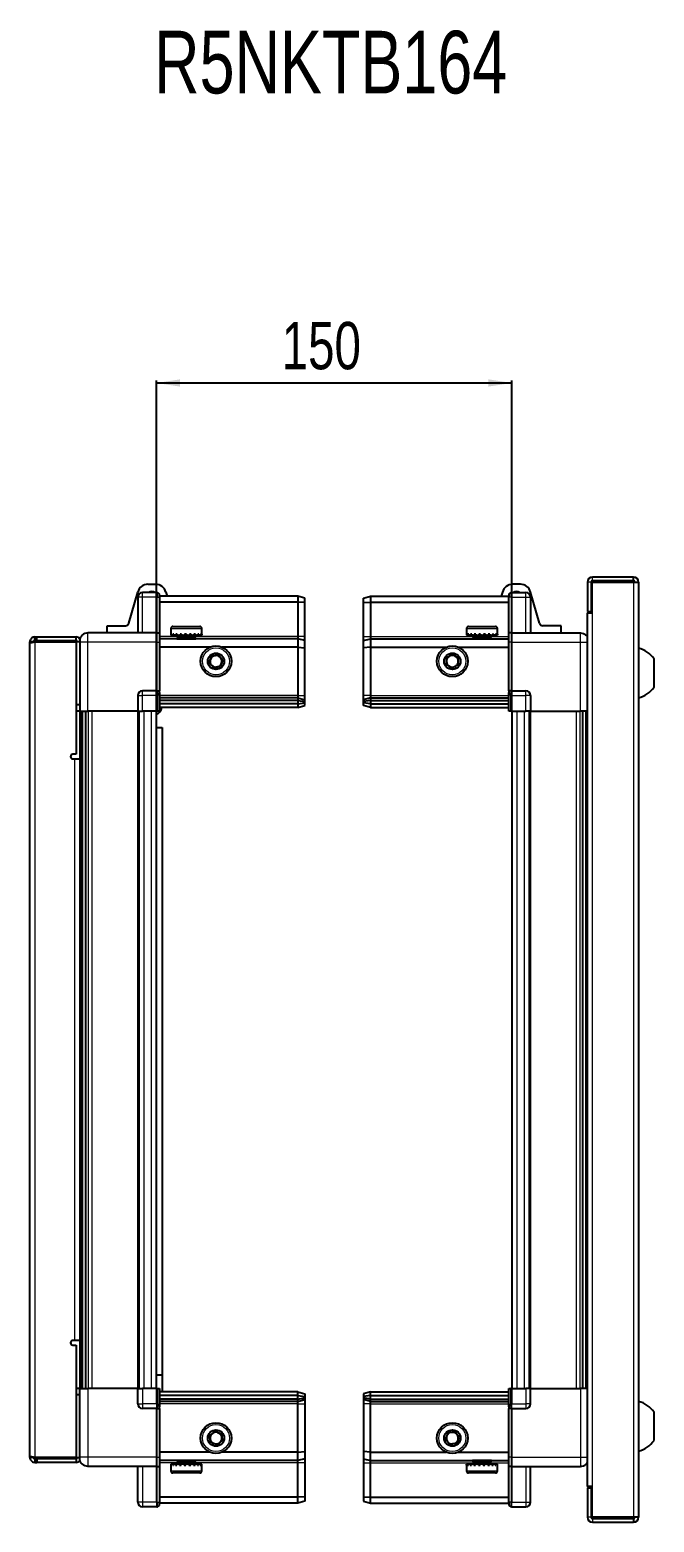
# Model space of a CAD drawing. Header units: millimetres. Extents: x 1132 to 5278, y 708 to 1878.
# Drawn here: x 3139 to 3402, y 1248 to 1878 of the extents above; entities that cross this region are included whole.
import ezdxf

# ---------------------------------------------------------------- set-up
doc = ezdxf.new("R2010")
doc.units = ezdxf.units.MM
doc.layers.add('FORMAT', color=7, linetype='Continuous')
doc.styles.add('SLDTEXTSTYLE0', font='TXT', dxfattribs={"width": 0.75})
doc.dimstyles.new('SLDDIMSTYLE0', dxfattribs={"dimtxt": 20, "dimasz": 10, "dimexe": 0, "dimexo": 0.0625, "dimgap": 5, "dimtad": 2, "dimdec": 1, "dimrnd": 1e-09, "dimzin": 12, "dimdsep": 46, "dimtxsty": 'SLDTEXTSTYLE0', "dimsah": 1, "dimcen": 0.09, "dimadec": 0, "dimazin": 3, "dimtfac": 1, "dimtofl": 0, "dimtmove": 0, "dimatfit": 3, "dimfxl": 0, "dimfrac": 2, "dimtolj": 1, "dimtzin": 12, "dimarcsym": 0})

# ---------------------------------------------------------------- blocks, each defined once
blk = doc.blocks.new('_D_5')
at = {"layer": 'FORMAT'}
for p, q in [((3192.11, 1590.11), (3192.11, 1729.6)), ((3192.11, 1728.6), (3342.11, 1728.6)), ((3342.11, 1590.11), (3342.11, 1729.6))]:
    blk.add_line(p, q, dxfattribs=at)
for points in [[(3192.11, 1728.6), (3202.11, 1727.07), (3202.11, 1730.14)], [(3342.11, 1728.6), (3332.11, 1730.14), (3332.11, 1727.07)]]:
    blk.add_solid(points, dxfattribs=at)
at = {"layer": 'FORMAT', "insert": (3244.94, 1754.39), "char_height": 20, "attachment_point": 1, "style": 'SLDTEXTSTYLE0'}
blk.add_mtext('150', dxfattribs=at)

msp = doc.modelspace()

# ---------------------------------------------------------------- linework, layer by layer
at = {"color": 7, "linetype": 'Continuous', "lineweight": 25}
for p, q in [((3393.36, 1646.6), (3376.06, 1646.6)), ((3393.36, 1645.1), (3376.06, 1645.1)), ((3393.36, 1645.1), (3393.36, 1646.6)), ((3180.48, 1627.19), (3184.25, 1640.34)), ((3192.26, 1640.1), (3186.26, 1640.1)), ((3188.57, 1643.6), (3191.8, 1643.6)), ((3192.26, 1640.1), (3192.59, 1640.1)), ((3192.26, 1640.1), (3192.26, 1638.1)), ((3193.46, 1639.6), (3192.59, 1640.1)), ((3193.46, 1638.1), (3193.46, 1639.6)), ((3251.76, 1638.6), (3193.46, 1638.6)), ((3196.12, 1640.34), (3196.62, 1638.6)), ((3251.76, 1638.6), (3251.76, 1636.1)), ((3254.76, 1637.8), (3251.76, 1638.6)), ((3279.46, 1637.8), (3282.46, 1638.6)), ((3282.46, 1638.6), (3282.46, 1636.1)), ((3282.46, 1638.6), (3340.76, 1638.6)), ((3338.09, 1640.34), (3337.59, 1638.6)), ((3341.62, 1640.1), (3340.76, 1639.6)), ((3340.76, 1639.6), (3340.76, 1638.1)), ((3341.96, 1640.1), (3341.62, 1640.1)), ((3341.96, 1638.1), (3341.96, 1640.1)), ((3341.96, 1640.1), (3347.96, 1640.1)), ((3345.64, 1643.6), (3342.42, 1643.6)), ((3353.74, 1627.19), (3349.97, 1640.34)), ((3373.96, 1644.5), (3373.96, 1632.1)), ((3375.46, 1644.5), (3375.46, 1632.1)), ((3375.96, 1631.6), (3375.96, 1644.5)), ((3375.96, 1644.5), (3393.36, 1644.5)), ((3393.36, 1644.5), (3395.46, 1644.5)), ((3395.46, 1644.5), (3395.46, 1249.7)), ((3184.26, 1638.1), (3184.26, 1623.1)), ((3192.26, 1623.3), (3192.26, 1638.1)), ((3192.26, 1623.3), (3192.26, 1638.1)), ((3193.46, 1638.1), (3193.46, 1623.3)), ((3251.76, 1636.1), (3193.46, 1636.1)), ((3251.76, 1636.1), (3251.76, 1621.6)), ((3254.76, 1635.95), (3251.76, 1636.1)), ((3254.76, 1635.95), (3254.76, 1637.8)), ((3254.76, 1621.6), (3254.76, 1635.95)), ((3279.46, 1635.95), (3279.46, 1637.8)), ((3279.46, 1635.95), (3282.46, 1636.1)), ((3279.46, 1621.6), (3279.46, 1635.95)), ((3282.46, 1636.1), (3282.46, 1621.6)), ((3282.46, 1636.1), (3340.76, 1636.1)), ((3340.76, 1623.3), (3340.76, 1638.1)), ((3341.96, 1638.1), (3341.96, 1623.3)), ((3349.96, 1638.1), (3349.96, 1623.1)), ((3373.96, 1632.1), (3375.46, 1632.1)), ((3171.31, 1623.1), (3171.31, 1626.1)), ((3171.31, 1626.1), (3179.03, 1626.1)), ((3199.06, 1625.8), (3206.23, 1625.8)), ((3206.23, 1625.8), (3210.46, 1625.8)), ((3323.76, 1625.8), (3335.16, 1625.8)), ((3362.91, 1626.1), (3355.18, 1626.1)), ((3362.91, 1623.1), (3362.91, 1626.1)), ((3373.86, 1631.6), (3373.86, 1262.6)), ((3373.86, 1631.6), (3375.96, 1631.6)), ((3140.86, 1619.85), (3140.86, 1621.35)), ((3140.86, 1621.35), (3141.76, 1621.35)), ((3140.86, 1619.85), (3141.76, 1619.85)), ((3141.76, 1619.85), (3141.76, 1621.35)), ((3141.76, 1621.35), (3158.26, 1621.35)), ((3141.76, 1619.85), (3158.26, 1619.85)), ((3158.26, 1619.85), (3158.26, 1621.35)), ((3192.26, 1623.1), (3163.26, 1623.1)), ((3192.26, 1623.1), (3192.26, 1623.3)), ((3192.26, 1623.1), (3193.46, 1623.1)), ((3192.26, 1619.1), (3192.26, 1623.1)), ((3193.46, 1623.3), (3193.46, 1623.1)), ((3193.46, 1623.1), (3193.46, 1619.1)), ((3251.76, 1620.6), (3193.46, 1620.6)), ((3198.26, 1625), (3198.26, 1622.6)), ((3198.26, 1622.6), (3198.26, 1622.1)), ((3198.26, 1622.1), (3198.39, 1622.1)), ((3198.58, 1622.6), (3198.39, 1622.6)), ((3198.39, 1622.6), (3198.39, 1622.1)), ((3198.39, 1622.1), (3198.58, 1622.1)), ((3198.58, 1622.6), (3198.58, 1622.1)), ((3198.58, 1622.1), (3199.11, 1622.1)), ((3199.51, 1622.6), (3199.11, 1622.6)), ((3199.11, 1622.6), (3199.11, 1622.1)), ((3199.11, 1622.1), (3199.51, 1622.1)), ((3199.51, 1622.6), (3199.51, 1622.1)), ((3199.51, 1622.1), (3200.38, 1622.1)), ((3200.36, 1622.1), (3200.36, 1622)), ((3200.36, 1622), (3209.16, 1622)), ((3200.95, 1622.6), (3200.38, 1622.6)), ((3200.38, 1622.6), (3200.38, 1622.1)), ((3200.38, 1622.1), (3200.95, 1622.1)), ((3200.76, 1621.6), (3201.45, 1621.12)), ((3200.76, 1621.6), (3205.79, 1621.6)), ((3201.45, 1621.12), (3200.76, 1620.64)), ((3200.76, 1620.64), (3200.76, 1620.6)), ((3200.76, 1620.64), (3205.79, 1620.64)), ((3200.95, 1622.6), (3200.95, 1622.1)), ((3200.95, 1622.1), (3202.08, 1622.1)), ((3201.45, 1621.12), (3205.61, 1621.12)), ((3202.77, 1622.6), (3202.08, 1622.6)), ((3202.08, 1622.6), (3202.08, 1622.1)), ((3202.08, 1622.1), (3202.77, 1622.1)), ((3202.77, 1622.6), (3202.77, 1622.1)), ((3202.77, 1622.1), (3204.04, 1622.1)), ((3204.78, 1622.6), (3204.04, 1622.6)), ((3204.04, 1622.6), (3204.04, 1622.1)), ((3204.04, 1622.1), (3204.27, 1622.1)), ((3204.27, 1622.6), (3204.27, 1622.1)), ((3204.77, 1622.6), (3204.77, 1622.1)), ((3204.77, 1622.1), (3204.78, 1622.1)), ((3204.78, 1622.6), (3204.78, 1622.1)), ((3204.78, 1622.1), (3206.07, 1622.1)), ((3205.61, 1621.12), (3208.07, 1621.12)), ((3205.79, 1621.6), (3208.76, 1621.6)), ((3205.79, 1620.64), (3208.76, 1620.64)), ((3206.79, 1622.6), (3206.07, 1622.6)), ((3206.07, 1622.6), (3206.07, 1622.1)), ((3206.13, 1622.6), (3206.13, 1622.1)), ((3206.13, 1622.1), (3206.79, 1622.1)), ((3206.79, 1622.6), (3206.79, 1622.1)), ((3206.79, 1622.1), (3207.97, 1622.1)), ((3208.59, 1622.6), (3207.97, 1622.6)), ((3207.97, 1622.6), (3207.97, 1622.1)), ((3207.97, 1622.1), (3208.59, 1622.1)), ((3208.07, 1621.12), (3208.76, 1621.6)), ((3208.76, 1620.64), (3208.07, 1621.12)), ((3208.59, 1622.6), (3208.59, 1622.1)), ((3208.59, 1622.1), (3209.56, 1622.1)), ((3208.76, 1620.6), (3208.76, 1620.64)), ((3209.16, 1622), (3209.16, 1622.1)), ((3210.03, 1622.6), (3209.56, 1622.6)), ((3209.56, 1622.6), (3209.56, 1622.1)), ((3209.56, 1622.1), (3210.03, 1622.1)), ((3210.03, 1622.6), (3210.03, 1622.1)), ((3210.03, 1622.1), (3210.68, 1622.1)), ((3210.95, 1622.6), (3210.68, 1622.6)), ((3210.68, 1622.6), (3210.68, 1622.1)), ((3210.68, 1622.1), (3210.95, 1622.1)), ((3210.95, 1622.6), (3210.95, 1622.1)), ((3210.95, 1622.1), (3211.22, 1622.1)), ((3211.26, 1622.6), (3211.22, 1622.6)), ((3211.22, 1622.6), (3211.22, 1622.1)), ((3211.22, 1622.1), (3211.26, 1622.1)), ((3211.26, 1622.6), (3211.26, 1625)), ((3211.26, 1622.6), (3211.26, 1622.1)), ((3251.76, 1621.6), (3251.76, 1620.6)), ((3251.76, 1620.6), (3251.76, 1617.1)), ((3254.76, 1619.8), (3251.76, 1620.6)), ((3254.76, 1619.8), (3254.76, 1621.6)), ((3254.76, 1616.77), (3254.76, 1619.8)), ((3279.46, 1619.8), (3279.46, 1621.6)), ((3279.46, 1619.8), (3282.46, 1620.6)), ((3279.46, 1616.77), (3279.46, 1619.8)), ((3282.46, 1621.6), (3282.46, 1620.6)), ((3282.46, 1620.6), (3282.46, 1617.1)), ((3282.46, 1620.6), (3340.76, 1620.6)), ((3322.96, 1625), (3322.96, 1622.1)), ((3322.96, 1622.1), (3322.99, 1622.1)), ((3323.11, 1622.6), (3322.99, 1622.6)), ((3322.99, 1622.6), (3322.99, 1622.1)), ((3322.99, 1622.1), (3323.11, 1622.1)), ((3323.11, 1622.6), (3323.11, 1622.1)), ((3323.11, 1622.1), (3323.52, 1622.1)), ((3323.86, 1622.6), (3323.52, 1622.6)), ((3323.52, 1622.6), (3323.52, 1622.1)), ((3323.52, 1622.1), (3323.86, 1622.1)), ((3323.86, 1622.6), (3323.86, 1622.1)), ((3323.86, 1622.1), (3324.64, 1622.1)), ((3325.16, 1622.6), (3324.64, 1622.6)), ((3324.64, 1622.6), (3324.64, 1622.1)), ((3324.64, 1622.1), (3325.16, 1622.1)), ((3325.06, 1622.1), (3325.06, 1622)), ((3325.06, 1622), (3333.86, 1622)), ((3325.16, 1622.6), (3325.16, 1622.1)), ((3325.16, 1622.1), (3326.22, 1622.1)), ((3325.46, 1621.6), (3326.15, 1621.12)), ((3325.46, 1621.6), (3333.46, 1621.6)), ((3326.15, 1621.12), (3325.46, 1620.64)), ((3325.46, 1620.64), (3325.46, 1620.6)), ((3325.46, 1620.64), (3333.46, 1620.64)), ((3326.15, 1621.12), (3332.77, 1621.12)), ((3326.88, 1622.6), (3326.22, 1622.6)), ((3326.22, 1622.6), (3326.22, 1622.1)), ((3326.22, 1622.1), (3326.88, 1622.1)), ((3326.88, 1622.6), (3326.88, 1622.1)), ((3326.88, 1622.1), (3328.12, 1622.1)), ((3328.85, 1622.6), (3328.12, 1622.6)), ((3328.12, 1622.6), (3328.12, 1622.1)), ((3328.12, 1622.1), (3328.55, 1622.1)), ((3328.55, 1622.6), (3328.55, 1622.1)), ((3328.85, 1622.6), (3328.85, 1622.1)), ((3328.85, 1622.1), (3330.15, 1622.1)), ((3330.88, 1622.6), (3330.15, 1622.6)), ((3330.15, 1622.6), (3330.15, 1622.1)), ((3330.42, 1622.6), (3330.42, 1622.1)), ((3330.42, 1622.1), (3330.88, 1622.1)), ((3330.88, 1622.6), (3330.88, 1622.1)), ((3330.88, 1622.1), (3332.11, 1622.1)), ((3332.77, 1622.6), (3332.11, 1622.6)), ((3332.11, 1622.6), (3332.11, 1622.1)), ((3332.11, 1622.1), (3332.77, 1622.1)), ((3332.77, 1622.6), (3332.77, 1622.1)), ((3332.77, 1622.1), (3333.82, 1622.1)), ((3332.77, 1621.12), (3333.46, 1621.6)), ((3333.46, 1620.64), (3332.77, 1621.12)), ((3333.46, 1620.6), (3333.46, 1620.64)), ((3334.34, 1622.6), (3333.82, 1622.6)), ((3333.82, 1622.6), (3333.82, 1622.1)), ((3333.82, 1622.1), (3334.34, 1622.1)), ((3333.86, 1622), (3333.86, 1622.1)), ((3334.34, 1622.6), (3334.34, 1622.1)), ((3334.34, 1622.1), (3335.09, 1622.1)), ((3335.42, 1622.6), (3335.09, 1622.6)), ((3335.09, 1622.6), (3335.09, 1622.1)), ((3335.09, 1622.1), (3335.42, 1622.1)), ((3335.42, 1622.6), (3335.42, 1622.1)), ((3335.42, 1622.1), (3335.82, 1622.1)), ((3335.93, 1622.6), (3335.82, 1622.6)), ((3335.82, 1622.6), (3335.82, 1622.1)), ((3335.82, 1622.1), (3335.93, 1622.1)), ((3335.93, 1622.6), (3335.93, 1622.1)), ((3335.93, 1622.1), (3335.96, 1622.1)), ((3335.96, 1622.1), (3335.96, 1625)), ((3340.76, 1623.1), (3340.76, 1623.3)), ((3341.96, 1623.1), (3340.76, 1623.1)), ((3340.76, 1619.1), (3340.76, 1623.1)), ((3341.96, 1623.3), (3341.96, 1623.1)), ((3341.96, 1623.1), (3341.96, 1619.1)), ((3341.96, 1623.1), (3370.96, 1623.1)), ((3140.26, 1619.25), (3138.76, 1619.25)), ((3138.76, 1618.75), (3138.76, 1619.25)), ((3138.76, 1275.45), (3138.76, 1618.75)), ((3140.86, 1619.35), (3158.26, 1619.35)), ((3159.76, 1619.35), (3158.26, 1619.35)), ((3158.26, 1619.35), (3158.26, 1571.85)), ((3159.76, 1619.1), (3159.76, 1590.1)), ((3192.26, 1598.8), (3192.26, 1619.1)), ((3193.46, 1619.1), (3193.46, 1598.8)), ((3214.76, 1617.1), (3193.46, 1617.1)), ((3251.76, 1617.1), (3219.76, 1617.1)), ((3251.76, 1617.1), (3251.76, 1596.6)), ((3251.76, 1617.1), (3254.76, 1616.77)), ((3254.76, 1596.6), (3254.76, 1616.77)), ((3282.46, 1617.1), (3279.46, 1616.77)), ((3279.46, 1596.6), (3279.46, 1616.77)), ((3282.46, 1617.1), (3282.46, 1596.6)), ((3282.46, 1617.1), (3314.46, 1617.1)), ((3319.46, 1617.1), (3340.76, 1617.1)), ((3340.76, 1598.8), (3340.76, 1619.1)), ((3341.96, 1619.1), (3341.96, 1598.8)), ((3402.06, 1600.1), (3402.06, 1612.1)), ((3184.26, 1596.6), (3184.26, 1590.1)), ((3192.26, 1598.6), (3186.26, 1598.6)), ((3192.26, 1598.6), (3192.26, 1598.8)), ((3192.26, 1598.6), (3192.26, 1596.6)), ((3192.26, 1598.6), (3193.46, 1598.6)), ((3192.26, 1590.1), (3192.26, 1596.6)), ((3192.26, 1590.1), (3192.26, 1596.6)), ((3192.59, 1590.1), (3192.59, 1596.6)), ((3193.46, 1598.8), (3193.46, 1598.6)), ((3193.46, 1597.93), (3193.46, 1598.6)), ((3193.46, 1597.93), (3193.46, 1590.1)), ((3251.76, 1595.6), (3193.46, 1595.6)), ((3251.76, 1594.6), (3193.46, 1594.6)), ((3251.76, 1596.6), (3251.76, 1595.6)), ((3251.76, 1595.6), (3251.76, 1594.6)), ((3251.76, 1595.6), (3254.76, 1594.8)), ((3251.76, 1594.6), (3251.76, 1593.1)), ((3251.76, 1594.6), (3254.76, 1594.06)), ((3254.76, 1594.8), (3254.76, 1596.6)), ((3254.76, 1594.06), (3254.76, 1594.8)), ((3279.46, 1594.8), (3279.46, 1596.6)), ((3282.46, 1595.6), (3279.46, 1594.8)), ((3279.46, 1594.06), (3279.46, 1594.8)), ((3282.46, 1594.6), (3279.46, 1594.06)), ((3282.46, 1596.6), (3282.46, 1595.6)), ((3282.46, 1595.6), (3282.46, 1594.6)), ((3282.46, 1595.6), (3340.76, 1595.6)), ((3282.46, 1594.6), (3282.46, 1593.1)), ((3282.46, 1594.6), (3340.76, 1594.6)), ((3340.76, 1598.6), (3340.76, 1598.8)), ((3341.96, 1598.6), (3340.76, 1598.6)), ((3340.76, 1598.6), (3340.76, 1597.93)), ((3340.76, 1590.1), (3340.76, 1597.93)), ((3341.62, 1596.6), (3341.62, 1590.1)), ((3341.96, 1598.8), (3341.96, 1598.6)), ((3341.96, 1596.6), (3341.96, 1598.6)), ((3341.96, 1596.6), (3341.96, 1598.6)), ((3341.96, 1598.6), (3347.96, 1598.6)), ((3341.96, 1596.6), (3341.96, 1590.1)), ((3349.96, 1596.6), (3349.96, 1590.1)), ((3158.26, 1592.85), (3159.76, 1592.85)), ((3159.76, 1590.1), (3158.26, 1590.1)), ((3160.41, 1304.1), (3160.41, 1590.1)), ((3162.2, 1590.1), (3162.2, 1304.1)), ((3162.23, 1590.1), (3162.23, 1304.1)), ((3184.26, 1590.1), (3163.26, 1590.1)), ((3184.26, 1590.1), (3186.26, 1590.1)), ((3184.91, 1304.1), (3184.91, 1590.1)), ((3192.26, 1590.1), (3186.26, 1590.1)), ((3192.11, 1304.1), (3192.11, 1590.1)), ((3192.26, 1590.1), (3192.59, 1590.1)), ((3192.26, 1590.1), (3192.26, 1590.1)), ((3193.46, 1590.1), (3192.59, 1590.1)), ((3192.59, 1590.1), (3192.59, 1590.1)), ((3251.76, 1593.1), (3193.46, 1593.1)), ((3251.76, 1591.6), (3193.46, 1591.6)), ((3251.76, 1593.1), (3254.76, 1593.56)), ((3251.76, 1593.1), (3251.76, 1591.6)), ((3251.76, 1591.6), (3254.76, 1592.41)), ((3254.76, 1593.56), (3254.76, 1594.06)), ((3254.76, 1592.41), (3254.76, 1593.56)), ((3279.46, 1593.56), (3279.46, 1594.06)), ((3279.46, 1592.41), (3279.46, 1593.56)), ((3282.46, 1593.1), (3279.46, 1593.56)), ((3282.46, 1591.6), (3279.46, 1592.41)), ((3282.46, 1593.1), (3282.46, 1591.6)), ((3282.46, 1593.1), (3340.76, 1593.1)), ((3282.46, 1591.6), (3340.76, 1591.6)), ((3341.62, 1590.1), (3340.76, 1590.1)), ((3341.96, 1590.1), (3341.62, 1590.1)), ((3341.96, 1590.1), (3347.96, 1590.1)), ((3342.11, 1590.1), (3342.11, 1304.1)), ((3349.96, 1590.1), (3347.96, 1590.1)), ((3349.31, 1590.1), (3349.31, 1304.1)), ((3349.96, 1590.1), (3370.96, 1590.1)), ((3371.98, 1304.1), (3371.98, 1590.1)), ((3372.02, 1304.1), (3372.02, 1590.1)), ((3373.81, 1590.1), (3373.81, 1304.1)), ((3192.11, 1583.1), (3194.61, 1583.1)), ((3194.61, 1583.1), (3194.61, 1309.6)), ((3158.26, 1571.85), (3156.91, 1571.85)), ((3156.91, 1569.85), (3157.66, 1569.85)), ((3157.66, 1569.85), (3159.76, 1569.85)), ((3159.76, 1569.85), (3159.76, 1324.35)), ((3157.66, 1324.35), (3156.91, 1324.35)), ((3159.76, 1324.35), (3157.66, 1324.35)), ((3156.91, 1322.35), (3158.26, 1322.35)), ((3158.26, 1322.35), (3158.26, 1274.85)), ((3194.61, 1309.6), (3192.11, 1309.6)), ((3194.61, 1309.6), (3194.61, 1302.6)), ((3159.76, 1304.1), (3158.26, 1304.1)), ((3159.76, 1301.35), (3158.26, 1301.35)), ((3159.76, 1275.1), (3159.76, 1304.1)), ((3184.26, 1304.1), (3163.26, 1304.1)), ((3184.26, 1297.6), (3184.26, 1304.1)), ((3184.26, 1304.1), (3186.26, 1304.1)), ((3192.26, 1304.1), (3186.26, 1304.1)), ((3192.26, 1304.1), (3192.59, 1304.1)), ((3192.26, 1297.6), (3192.26, 1304.1)), ((3192.59, 1297.6), (3192.59, 1304.1)), ((3192.59, 1304.1), (3193.46, 1304.1)), ((3193.46, 1304.1), (3193.46, 1296.28)), ((3251.76, 1302.6), (3193.46, 1302.6)), ((3251.76, 1301.1), (3193.46, 1301.1)), ((3251.76, 1299.6), (3193.46, 1299.6)), ((3251.76, 1298.6), (3193.46, 1298.6)), ((3251.76, 1301.1), (3251.76, 1302.6)), ((3251.76, 1302.6), (3254.76, 1301.8)), ((3251.76, 1299.6), (3251.76, 1301.1)), ((3251.76, 1301.1), (3254.76, 1300.65)), ((3251.76, 1299.6), (3254.76, 1300.15)), ((3251.76, 1298.6), (3251.76, 1299.6)), ((3251.76, 1298.6), (3254.76, 1299.41)), ((3251.76, 1297.6), (3251.76, 1298.6)), ((3254.76, 1301.8), (3254.76, 1300.65)), ((3254.76, 1300.65), (3254.76, 1300.15)), ((3254.76, 1300.15), (3254.76, 1299.41)), ((3254.76, 1299.41), (3254.76, 1297.6)), ((3282.46, 1302.6), (3279.46, 1301.8)), ((3279.46, 1301.8), (3279.46, 1300.65)), ((3282.46, 1301.1), (3279.46, 1300.65)), ((3279.46, 1300.65), (3279.46, 1300.15)), ((3282.46, 1299.6), (3279.46, 1300.15)), ((3279.46, 1300.15), (3279.46, 1299.41)), ((3282.46, 1298.6), (3279.46, 1299.41)), ((3279.46, 1299.41), (3279.46, 1297.6)), ((3282.46, 1301.1), (3282.46, 1302.6)), ((3282.46, 1302.6), (3340.76, 1302.6)), ((3282.46, 1299.6), (3282.46, 1301.1)), ((3282.46, 1301.1), (3340.76, 1301.1)), ((3282.46, 1299.6), (3340.76, 1299.6)), ((3282.46, 1298.6), (3282.46, 1299.6)), ((3282.46, 1298.6), (3340.76, 1298.6)), ((3282.46, 1297.6), (3282.46, 1298.6)), ((3340.76, 1296.28), (3340.76, 1304.1)), ((3340.76, 1304.1), (3341.62, 1304.1)), ((3341.62, 1304.1), (3341.62, 1304.1)), ((3341.62, 1304.1), (3341.62, 1297.6)), ((3341.96, 1304.1), (3341.62, 1304.1)), ((3341.96, 1304.1), (3341.96, 1297.6)), ((3341.96, 1304.1), (3341.96, 1304.1)), ((3341.96, 1304.1), (3347.96, 1304.1)), ((3341.96, 1304.1), (3341.96, 1297.6)), ((3349.96, 1304.1), (3347.96, 1304.1)), ((3349.96, 1297.6), (3349.96, 1304.1)), ((3349.96, 1304.1), (3370.96, 1304.1)), ((3192.26, 1295.6), (3186.26, 1295.6)), ((3192.26, 1297.6), (3192.26, 1295.6)), ((3192.26, 1297.6), (3192.26, 1295.6)), ((3192.26, 1295.6), (3193.46, 1295.6)), ((3192.26, 1295.4), (3192.26, 1295.6)), ((3192.26, 1275.1), (3192.26, 1295.4)), ((3193.46, 1295.6), (3193.46, 1296.28)), ((3193.46, 1295.6), (3193.46, 1295.4)), ((3193.46, 1295.4), (3193.46, 1275.1)), ((3251.76, 1277.1), (3251.76, 1297.6)), ((3254.76, 1297.6), (3254.76, 1277.44)), ((3279.46, 1297.6), (3279.46, 1277.44)), ((3282.46, 1277.1), (3282.46, 1297.6)), ((3340.76, 1296.28), (3340.76, 1295.6)), ((3341.96, 1295.6), (3340.76, 1295.6)), ((3340.76, 1295.4), (3340.76, 1295.6)), ((3340.76, 1275.1), (3340.76, 1295.4)), ((3341.96, 1295.6), (3341.96, 1297.6)), ((3341.96, 1295.6), (3341.96, 1295.4)), ((3341.96, 1295.6), (3347.96, 1295.6)), ((3341.96, 1295.4), (3341.96, 1275.1)), ((3402.06, 1282.1), (3402.06, 1294.1)), ((3138.76, 1274.95), (3138.76, 1275.45)), ((3140.26, 1274.95), (3138.76, 1274.95)), ((3158.26, 1274.85), (3140.86, 1274.85)), ((3140.86, 1274.35), (3140.86, 1272.85)), ((3140.86, 1274.35), (3141.76, 1274.35)), ((3140.86, 1272.85), (3141.76, 1272.85)), ((3141.76, 1274.35), (3141.76, 1272.85)), ((3158.26, 1274.35), (3141.76, 1274.35)), ((3158.26, 1272.85), (3141.76, 1272.85)), ((3158.26, 1274.85), (3159.76, 1274.85)), ((3158.26, 1274.35), (3158.26, 1272.85)), ((3192.26, 1271.1), (3192.26, 1275.1)), ((3214.76, 1277.1), (3193.46, 1277.1)), ((3193.46, 1275.1), (3193.46, 1271.1)), ((3251.76, 1273.6), (3193.46, 1273.6)), ((3200.76, 1273.6), (3200.76, 1273.57)), ((3200.76, 1273.57), (3201.45, 1273.09)), ((3200.86, 1273.57), (3200.76, 1273.57)), ((3201.45, 1273.09), (3200.76, 1272.6)), ((3208.76, 1273.57), (3200.86, 1273.57)), ((3201.53, 1273.09), (3201.45, 1273.09)), ((3208.07, 1273.09), (3201.53, 1273.09)), ((3208.07, 1273.09), (3208.76, 1273.57)), ((3208.76, 1272.6), (3208.07, 1273.09)), ((3208.76, 1273.57), (3208.76, 1273.6)), ((3251.76, 1277.1), (3219.76, 1277.1)), ((3251.76, 1277.1), (3254.76, 1277.44)), ((3251.76, 1273.6), (3251.76, 1277.1)), ((3254.76, 1274.41), (3251.76, 1273.6)), ((3251.76, 1272.6), (3251.76, 1273.6)), ((3254.76, 1277.44), (3254.76, 1274.41)), ((3254.76, 1274.41), (3254.76, 1272.6)), ((3282.46, 1277.1), (3279.46, 1277.44)), ((3279.46, 1277.44), (3279.46, 1274.41)), ((3279.46, 1274.41), (3282.46, 1273.6)), ((3279.46, 1274.41), (3279.46, 1272.6)), ((3282.46, 1277.1), (3314.46, 1277.1)), ((3282.46, 1273.6), (3282.46, 1277.1)), ((3282.46, 1273.6), (3340.76, 1273.6)), ((3282.46, 1272.6), (3282.46, 1273.6)), ((3319.46, 1277.1), (3340.76, 1277.1)), ((3325.46, 1273.6), (3325.46, 1273.57)), ((3325.46, 1273.57), (3326.15, 1273.09)), ((3333.46, 1273.57), (3325.46, 1273.57)), ((3326.15, 1273.09), (3325.46, 1272.6)), ((3332.77, 1273.09), (3326.15, 1273.09)), ((3332.77, 1273.09), (3333.46, 1273.57)), ((3333.46, 1272.6), (3332.77, 1273.09)), ((3333.46, 1273.57), (3333.46, 1273.6)), ((3340.76, 1271.1), (3340.76, 1275.1)), ((3341.96, 1275.1), (3341.96, 1271.1)), ((3192.26, 1271.1), (3163.26, 1271.1)), ((3184.26, 1256.1), (3184.26, 1271.1)), ((3192.26, 1271.1), (3193.46, 1271.1)), ((3192.26, 1270.9), (3192.26, 1271.1)), ((3192.26, 1256.1), (3192.26, 1270.9)), ((3193.46, 1271.1), (3193.46, 1270.9)), ((3193.46, 1270.9), (3193.46, 1256.1)), ((3198.26, 1272.1), (3198.26, 1269.2)), ((3198.35, 1272.1), (3198.26, 1272.1)), ((3198.35, 1271.6), (3198.35, 1272.1)), ((3198.52, 1272.1), (3198.35, 1272.1)), ((3198.35, 1271.6), (3198.52, 1271.6)), ((3198.52, 1271.6), (3198.52, 1272.1)), ((3199.01, 1272.1), (3198.52, 1272.1)), ((3199.01, 1271.6), (3199.01, 1272.1)), ((3199.39, 1272.1), (3199.01, 1272.1)), ((3199.01, 1271.6), (3199.39, 1271.6)), ((3199.21, 1268.4), (3199.06, 1268.4)), ((3210.46, 1268.4), (3199.21, 1268.4)), ((3199.39, 1271.6), (3199.39, 1272.1)), ((3200.23, 1272.1), (3199.39, 1272.1)), ((3200.23, 1271.6), (3200.23, 1272.1)), ((3200.79, 1272.1), (3200.23, 1272.1)), ((3200.23, 1271.6), (3200.79, 1271.6)), ((3200.36, 1272.2), (3200.36, 1272.1)), ((3205.76, 1272.2), (3200.36, 1272.2)), ((3200.86, 1272.6), (3200.76, 1272.6)), ((3200.79, 1271.6), (3200.79, 1272.1)), ((3201.89, 1272.1), (3200.79, 1272.1)), ((3208.76, 1272.6), (3200.86, 1272.6)), ((3201.89, 1271.6), (3201.89, 1272.1)), ((3202.57, 1272.1), (3201.89, 1272.1)), ((3201.89, 1271.6), (3202.57, 1271.6)), ((3202.57, 1271.6), (3202.57, 1272.1)), ((3203.84, 1272.1), (3202.57, 1272.1)), ((3203.84, 1271.6), (3203.84, 1272.1)), ((3204.13, 1272.1), (3203.84, 1272.1)), ((3203.84, 1271.6), (3204.57, 1271.6)), ((3204.13, 1271.6), (3204.13, 1272.1)), ((3204.57, 1271.6), (3204.57, 1272.1)), ((3205.87, 1272.1), (3204.57, 1272.1)), ((3209.16, 1272.2), (3205.76, 1272.2)), ((3205.87, 1271.6), (3205.87, 1272.1)), ((3205.87, 1271.6), (3206.59, 1271.6)), ((3206, 1271.6), (3206, 1272.1)), ((3206.59, 1272.1), (3206, 1272.1)), ((3206.59, 1271.6), (3206.59, 1272.1)), ((3207.79, 1272.1), (3206.59, 1272.1)), ((3207.79, 1271.6), (3207.79, 1272.1)), ((3208.43, 1272.1), (3207.79, 1272.1)), ((3207.79, 1271.6), (3208.43, 1271.6)), ((3208.43, 1271.6), (3208.43, 1272.1)), ((3209.42, 1272.1), (3208.43, 1272.1)), ((3209.16, 1272.1), (3209.16, 1272.2)), ((3209.42, 1271.6), (3209.42, 1272.1)), ((3209.9, 1272.1), (3209.42, 1272.1)), ((3209.42, 1271.6), (3209.9, 1271.6)), ((3209.9, 1271.6), (3209.9, 1272.1)), ((3210.59, 1272.1), (3209.9, 1272.1)), ((3210.59, 1271.6), (3210.59, 1272.1)), ((3210.88, 1272.1), (3210.59, 1272.1)), ((3210.59, 1271.6), (3210.88, 1271.6)), ((3210.88, 1271.6), (3210.88, 1272.1)), ((3211.19, 1272.1), (3210.88, 1272.1)), ((3211.19, 1271.6), (3211.19, 1272.1)), ((3211.25, 1272.1), (3211.19, 1272.1)), ((3211.19, 1271.6), (3211.25, 1271.6)), ((3211.25, 1271.6), (3211.25, 1272.1)), ((3211.26, 1272.1), (3211.25, 1272.1)), ((3211.26, 1269.2), (3211.26, 1272.1)), ((3251.76, 1258.1), (3251.76, 1272.6)), ((3254.76, 1272.6), (3254.76, 1258.26)), ((3279.46, 1272.6), (3279.46, 1258.26)), ((3282.46, 1258.1), (3282.46, 1272.6)), ((3322.96, 1272.1), (3322.96, 1269.2)), ((3322.98, 1272.1), (3322.96, 1272.1)), ((3322.98, 1271.6), (3322.98, 1272.1)), ((3323.07, 1272.1), (3322.98, 1272.1)), ((3322.98, 1271.6), (3323.07, 1271.6)), ((3323.07, 1271.6), (3323.07, 1272.1)), ((3323.45, 1272.1), (3323.07, 1272.1)), ((3323.45, 1271.6), (3323.45, 1272.1)), ((3323.76, 1272.1), (3323.45, 1272.1)), ((3323.45, 1271.6), (3323.76, 1271.6)), ((3323.76, 1271.6), (3323.76, 1272.1)), ((3324.5, 1272.1), (3323.76, 1272.1)), ((3335.16, 1268.4), (3323.76, 1268.4)), ((3324.5, 1271.6), (3324.5, 1272.1)), ((3325.01, 1272.1), (3324.5, 1272.1)), ((3324.5, 1271.6), (3325.01, 1271.6)), ((3325.01, 1271.6), (3325.01, 1272.1)), ((3326.05, 1272.1), (3325.01, 1272.1)), ((3325.06, 1272.2), (3325.06, 1272.1)), ((3333.86, 1272.2), (3325.06, 1272.2)), ((3333.46, 1272.6), (3325.46, 1272.6)), ((3326.05, 1271.6), (3326.05, 1272.1)), ((3326.7, 1272.1), (3326.05, 1272.1)), ((3326.05, 1271.6), (3326.7, 1271.6)), ((3326.7, 1271.6), (3326.7, 1272.1)), ((3327.92, 1272.1), (3326.7, 1272.1)), ((3327.92, 1271.6), (3327.92, 1272.1)), ((3328.42, 1272.1), (3327.92, 1272.1)), ((3327.92, 1271.6), (3328.65, 1271.6)), ((3328.42, 1271.6), (3328.42, 1272.1)), ((3328.65, 1271.6), (3328.65, 1272.1)), ((3329.95, 1272.1), (3328.65, 1272.1)), ((3329.95, 1271.6), (3329.95, 1272.1)), ((3329.95, 1271.6), (3330.68, 1271.6)), ((3330.29, 1271.6), (3330.29, 1272.1)), ((3330.68, 1272.1), (3330.29, 1272.1)), ((3330.68, 1271.6), (3330.68, 1272.1)), ((3331.93, 1272.1), (3330.68, 1272.1)), ((3331.93, 1271.6), (3331.93, 1272.1)), ((3332.59, 1272.1), (3331.93, 1272.1)), ((3331.93, 1271.6), (3332.59, 1271.6)), ((3332.59, 1271.6), (3332.59, 1272.1)), ((3333.67, 1272.1), (3332.59, 1272.1)), ((3333.67, 1271.6), (3333.67, 1272.1)), ((3334.2, 1272.1), (3333.67, 1272.1)), ((3333.67, 1271.6), (3334.2, 1271.6)), ((3333.86, 1272.1), (3333.86, 1272.2)), ((3334.2, 1271.6), (3334.2, 1272.1)), ((3334.99, 1272.1), (3334.2, 1272.1)), ((3334.99, 1271.6), (3334.99, 1272.1)), ((3335.34, 1272.1), (3334.99, 1272.1)), ((3334.99, 1271.6), (3335.34, 1271.6)), ((3335.34, 1271.6), (3335.34, 1272.1)), ((3335.77, 1272.1), (3335.34, 1272.1)), ((3335.77, 1271.6), (3335.77, 1272.1)), ((3335.91, 1272.1), (3335.77, 1272.1)), ((3335.77, 1271.6), (3335.91, 1271.6)), ((3335.91, 1271.6), (3335.91, 1272.1)), ((3335.96, 1272.1), (3335.91, 1272.1)), ((3335.96, 1269.2), (3335.96, 1272.1)), ((3341.96, 1271.1), (3340.76, 1271.1)), ((3340.76, 1270.9), (3340.76, 1271.1)), ((3340.76, 1256.1), (3340.76, 1270.9)), ((3341.96, 1271.1), (3341.96, 1270.9)), ((3341.96, 1271.1), (3370.96, 1271.1)), ((3341.96, 1270.9), (3341.96, 1256.1)), ((3341.96, 1270.9), (3341.96, 1256.1)), ((3349.96, 1256.1), (3349.96, 1271.1)), ((3375.96, 1262.6), (3373.86, 1262.6)), ((3373.96, 1262.1), (3373.96, 1249.7)), ((3373.96, 1262.1), (3375.46, 1262.1)), ((3375.46, 1262.1), (3375.46, 1249.7)), ((3375.96, 1249.7), (3375.96, 1262.6)), ((3192.26, 1254.1), (3186.26, 1254.1)), ((3192.26, 1256.1), (3192.26, 1254.1)), ((3192.26, 1254.1), (3192.59, 1254.1)), ((3192.26, 1254.1), (3192.26, 1254.1)), ((3192.26, 1254.1), (3192.59, 1254.1)), ((3192.59, 1254.1), (3193.46, 1254.6)), ((3192.59, 1254.1), (3193.46, 1254.6)), ((3251.76, 1258.1), (3193.46, 1258.1)), ((3193.46, 1254.6), (3193.46, 1256.1)), ((3251.76, 1255.6), (3193.46, 1255.6)), ((3254.76, 1258.26), (3251.76, 1258.1)), ((3251.76, 1255.6), (3251.76, 1258.1)), ((3254.76, 1256.41), (3251.76, 1255.6)), ((3254.76, 1258.26), (3254.76, 1256.41)), ((3279.46, 1258.26), (3282.46, 1258.1)), ((3279.46, 1258.26), (3279.46, 1256.41)), ((3279.46, 1256.41), (3282.46, 1255.6)), ((3282.46, 1258.1), (3340.76, 1258.1)), ((3282.46, 1255.6), (3282.46, 1258.1)), ((3282.46, 1255.6), (3340.76, 1255.6)), ((3340.76, 1256.1), (3340.76, 1254.6)), ((3340.76, 1254.6), (3341.62, 1254.1)), ((3341.96, 1254.1), (3341.62, 1254.1)), ((3341.96, 1254.1), (3341.96, 1256.1)), ((3341.96, 1254.1), (3347.96, 1254.1)), ((3393.36, 1249.7), (3375.96, 1249.7)), ((3376.06, 1249.1), (3393.36, 1249.1)), ((3376.06, 1247.6), (3393.36, 1247.6)), ((3395.46, 1249.7), (3393.36, 1249.7)), ((3393.36, 1249.1), (3393.36, 1247.6))]:
    msp.add_line(p, q, dxfattribs=at)
at = {"color": 8, "linetype": 'Continuous', "lineweight": 18}
for p, q in [((3376.06, 1645.1), (3376.06, 1646.6)), ((3186.26, 1638.1), (3186.26, 1640.1)), ((3347.96, 1638.1), (3347.96, 1640.1)), ((3375.46, 1644.5), (3373.96, 1644.5)), ((3393.36, 1644.5), (3393.36, 1249.7)), ((3186.26, 1638.1), (3184.26, 1638.1)), ((3186.26, 1623.1), (3186.26, 1638.1)), ((3192.26, 1638.1), (3186.26, 1638.1)), ((3192.26, 1638.1), (3193.46, 1638.1)), ((3341.96, 1638.1), (3340.76, 1638.1)), ((3341.96, 1638.1), (3347.96, 1638.1)), ((3347.96, 1623.1), (3347.96, 1638.1)), ((3347.96, 1638.1), (3349.96, 1638.1)), ((3375.96, 1631.6), (3375.96, 1262.6)), ((3192.26, 1623.3), (3193.46, 1623.3)), ((3200.76, 1621.6), (3193.46, 1621.6)), ((3198.26, 1625), (3206.43, 1625)), ((3206.43, 1625), (3211.26, 1625)), ((3251.76, 1621.6), (3208.76, 1621.6)), ((3254.76, 1621.6), (3251.76, 1621.6)), ((3279.46, 1621.6), (3282.46, 1621.6)), ((3282.46, 1621.6), (3325.46, 1621.6)), ((3322.96, 1625), (3335.96, 1625)), ((3333.46, 1621.6), (3340.76, 1621.6)), ((3340.76, 1623.3), (3341.96, 1623.3)), ((3140.86, 1619.35), (3140.86, 1274.85)), ((3163.26, 1590.1), (3163.26, 1619.1)), ((3192.26, 1619.1), (3163.26, 1619.1)), ((3192.26, 1619.1), (3193.46, 1619.1)), ((3341.96, 1619.1), (3340.76, 1619.1)), ((3341.96, 1619.1), (3370.96, 1619.1)), ((3370.96, 1590.1), (3370.96, 1619.1)), ((3184.26, 1596.6), (3186.26, 1596.6)), ((3186.26, 1596.6), (3186.26, 1598.6)), ((3186.26, 1590.1), (3186.26, 1596.6)), ((3192.26, 1596.6), (3186.26, 1596.6)), ((3192.26, 1598.8), (3193.46, 1598.8)), ((3192.26, 1596.6), (3192.59, 1596.6)), ((3251.76, 1596.6), (3193.46, 1596.6)), ((3251.76, 1596.6), (3254.76, 1596.6)), ((3282.46, 1596.6), (3279.46, 1596.6)), ((3282.46, 1596.6), (3340.76, 1596.6)), ((3340.76, 1598.8), (3341.96, 1598.8)), ((3341.96, 1596.6), (3341.62, 1596.6)), ((3341.96, 1596.6), (3347.96, 1596.6)), ((3347.96, 1596.6), (3347.96, 1598.6)), ((3349.96, 1596.6), (3347.96, 1596.6)), ((3347.96, 1590.1), (3347.96, 1596.6)), ((3159.76, 1569.85), (3159.76, 1590.1)), ((3160.99, 1590.1), (3160.99, 1304.1)), ((3163.44, 1304.1), (3163.44, 1590.1)), ((3164.85, 1590.1), (3164.85, 1304.1)), ((3184.26, 1304.1), (3184.26, 1590.1)), ((3186.91, 1304.1), (3186.91, 1590.1)), ((3190.11, 1304.1), (3190.11, 1590.1)), ((3192.26, 1590.1), (3192.59, 1590.1)), ((3344.11, 1590.1), (3344.11, 1304.1)), ((3347.31, 1590.1), (3347.31, 1304.1)), ((3349.96, 1590.1), (3349.96, 1304.1)), ((3369.36, 1304.1), (3369.36, 1590.1)), ((3370.77, 1590.1), (3370.77, 1304.1)), ((3373.22, 1304.1), (3373.22, 1590.1)), ((3157.66, 1324.35), (3157.66, 1569.85)), ((3159.76, 1304.1), (3159.76, 1324.35)), ((3163.26, 1304.1), (3163.26, 1275.1)), ((3186.26, 1304.1), (3186.26, 1297.6)), ((3341.96, 1304.1), (3341.62, 1304.1)), ((3347.96, 1304.1), (3347.96, 1297.6)), ((3370.96, 1304.1), (3370.96, 1275.1)), ((3184.26, 1297.6), (3186.26, 1297.6)), ((3186.26, 1297.6), (3186.26, 1295.6)), ((3192.26, 1297.6), (3186.26, 1297.6)), ((3192.26, 1297.6), (3192.59, 1297.6)), ((3193.46, 1295.4), (3192.26, 1295.4)), ((3251.76, 1297.6), (3193.46, 1297.6)), ((3251.76, 1297.6), (3254.76, 1297.6)), ((3282.46, 1297.6), (3279.46, 1297.6)), ((3282.46, 1297.6), (3340.76, 1297.6)), ((3341.96, 1295.4), (3340.76, 1295.4)), ((3341.96, 1297.6), (3341.62, 1297.6)), ((3341.96, 1297.6), (3347.96, 1297.6)), ((3349.96, 1297.6), (3347.96, 1297.6)), ((3347.96, 1297.6), (3347.96, 1295.6)), ((3192.26, 1275.1), (3163.26, 1275.1)), ((3192.26, 1275.1), (3193.46, 1275.1)), ((3341.96, 1275.1), (3340.76, 1275.1)), ((3341.96, 1275.1), (3370.96, 1275.1)), ((3186.26, 1271.1), (3186.26, 1256.1)), ((3193.46, 1270.9), (3192.26, 1270.9)), ((3200.76, 1272.6), (3193.46, 1272.6)), ((3198.43, 1269.2), (3198.26, 1269.2)), ((3211.26, 1269.2), (3198.43, 1269.2)), ((3251.76, 1272.6), (3208.76, 1272.6)), ((3254.76, 1272.6), (3251.76, 1272.6)), ((3279.46, 1272.6), (3282.46, 1272.6)), ((3282.46, 1272.6), (3325.46, 1272.6)), ((3335.96, 1269.2), (3322.96, 1269.2)), ((3333.46, 1272.6), (3340.76, 1272.6)), ((3341.96, 1270.9), (3340.76, 1270.9)), ((3347.96, 1271.1), (3347.96, 1256.1)), ((3186.26, 1256.1), (3184.26, 1256.1)), ((3192.26, 1256.1), (3186.26, 1256.1)), ((3186.26, 1256.1), (3186.26, 1254.1)), ((3192.26, 1256.1), (3193.46, 1256.1)), ((3341.96, 1256.1), (3340.76, 1256.1)), ((3341.96, 1256.1), (3347.96, 1256.1)), ((3347.96, 1256.1), (3349.96, 1256.1)), ((3347.96, 1256.1), (3347.96, 1254.1)), ((3375.46, 1249.7), (3373.96, 1249.7)), ((3376.06, 1249.1), (3376.06, 1247.6))]:
    msp.add_line(p, q, dxfattribs=at)
at = {"color": 7, "linetype": 'Continuous', "lineweight": 25}
for centre, radius in [((3217.26, 1611.1), 6.5), ((3217.26, 1611.1), 3.46), ((3316.96, 1611.1), 6.5), ((3316.96, 1611.1), 3.46), ((3217.26, 1283.1), 6.5), ((3217.26, 1283.1), 3.46), ((3316.96, 1283.1), 6.5), ((3316.96, 1283.1), 3.46)]:
    msp.add_circle(centre, radius, dxfattribs=at)
at = {"color": 8, "linetype": 'Continuous', "lineweight": 18}
for centre in [(3217.26, 1611.1), (3316.96, 1611.1), (3217.26, 1283.1), (3316.96, 1283.1)]:
    msp.add_circle(centre, 5.7, dxfattribs=at)
at = {"color": 7, "linetype": 'Continuous', "lineweight": 25}
for centre, radius, start, end in [((3376.06, 1644.5), 2.1, 90, 180), ((3376.06, 1644.5), 0.6, 90, 180), ((3393.36, 1644.5), 2.1, 0, 90), ((3393.36, 1644.5), 0.6, 0, 90), ((3188.57, 1639.1), 4.5, 90, 164), ((3186.26, 1638.1), 2, 90, 180), ((3190.21, 1638.7), 1.9, 47.4631, 132.5369), ((3191.8, 1639.1), 4.5, 16, 90), ((3342.42, 1639.1), 4.5, 90, 164), ((3344.01, 1638.7), 1.9, 47.4631, 132.5369), ((3345.64, 1639.1), 4.5, 16, 90), ((3347.96, 1638.1), 2, 0, 90), ((3179.03, 1627.6), 1.5, 270, 344), ((3199.06, 1625), 0.8, 90, 180), ((3210.46, 1625), 0.8, 0, 90), ((3323.76, 1625), 0.8, 90, 180), ((3335.16, 1625), 0.8, 0, 90), ((3355.18, 1627.6), 1.5, 196, 270), ((3158.16, 1619.25), 0.6, 9.59407, 90), ((3158.16, 1619.25), 2.1, 32.2369, 87.2706), ((3200.36, 1621.6), 0.4, 0, 90), ((3209.16, 1621.6), 0.4, 90, 180), ((3325.06, 1621.6), 0.4, 0, 90), ((3333.86, 1621.6), 0.4, 90, 180), ((3140.76, 1618.85), 0.5, 90, 117.7907), ((3217.26, 1611.1), 2.5, 101.00659, 161.00659), ((3217.26, 1611.1), 2.5, 41.00659, 101.00659), ((3316.96, 1611.1), 2.5, 120.74103, 180.74103), ((3316.96, 1611.1), 2.5, 60.74103, 120.74103), ((3316.96, 1611.1), 2.5, 0.74103, 60.74103), ((3392.43, 1605.08), 11.91, 36.1266, 75.29965), ((3217.26, 1611.1), 2.5, 161.00659, 221.00659), ((3217.26, 1611.1), 2.5, 221.00659, 281.00659), ((3217.26, 1611.1), 2.5, 281.00659, 341.00659), ((3217.26, 1611.1), 2.5, 341.00659, 41.00659), ((3316.96, 1611.1), 2.5, 180.74103, 240.74103), ((3316.96, 1611.1), 2.5, 240.74103, 300.74103), ((3316.96, 1611.1), 2.5, 300.74103, 0.74103), ((3186.26, 1596.6), 2, 90, 180), ((3347.96, 1596.6), 2, 0, 90), ((3392.43, 1607.13), 11.91, 284.70035, 323.8734), ((3189.61, 1592.75), 5, 300, 346.70293), ((3156.91, 1570.85), 1, 90, 270), ((3156.91, 1323.35), 1, 90, 270), ((3392.43, 1287.08), 11.91, 36.1266, 75.29965), ((3186.26, 1297.6), 2, 180, 270), ((3347.96, 1297.6), 2, 270, 0), ((3217.26, 1283.1), 2.5, 67.98423, 127.98423), ((3217.26, 1283.1), 2.5, 7.98423, 67.98423), ((3316.96, 1283.1), 2.5, 95.91157, 155.91157), ((3316.96, 1283.1), 2.5, 35.91157, 95.91157), ((3217.26, 1283.1), 2.5, 127.98423, 187.98423), ((3217.26, 1283.1), 2.5, 187.98423, 247.98423), ((3217.26, 1283.1), 2.5, 247.98423, 307.98423), ((3217.26, 1283.1), 2.5, 307.98423, 7.98423), ((3316.96, 1283.1), 2.5, 155.91157, 215.91157), ((3316.96, 1283.1), 2.5, 215.91157, 275.91157), ((3316.96, 1283.1), 2.5, 275.91157, 335.91157), ((3316.96, 1283.1), 2.5, 335.91157, 35.91157), ((3392.43, 1289.13), 11.91, 284.70035, 323.8734), ((3140.76, 1275.35), 0.5, 243.58436, 270), ((3158.16, 1274.95), 0.6, 270, 350.40593), ((3158.16, 1274.95), 2.1, 272.7294, 327.8305), ((3199.06, 1269.2), 0.8, 180, 270), ((3200.36, 1272.6), 0.4, 270, 0), ((3209.16, 1272.6), 0.4, 180, 270), ((3210.46, 1269.2), 0.8, 270, 360), ((3323.76, 1269.2), 0.8, 180, 270), ((3325.06, 1272.6), 0.4, 270, 360), ((3333.86, 1272.6), 0.4, 180, 270), ((3335.16, 1269.2), 0.8, 270, 360), ((3186.26, 1256.1), 2, 180, 270), ((3347.96, 1256.1), 2, 270, 0), ((3376.06, 1249.7), 2.1, 180, 270), ((3376.06, 1249.7), 0.6, 180, 270), ((3393.36, 1249.7), 0.6, 270, 0), ((3393.36, 1249.7), 2.1, 270, 0)]:
    msp.add_arc(centre, radius, start, end, dxfattribs=at)
for centre, start_param, end_param in [((3196.06, 1596.6), 2.418858, 3.141593), ((3338.16, 1596.6), 0, 0.722734), ((3196.06, 1297.6), 3.141593, 3.864327), ((3338.16, 1297.6), 5.560451, 6.283185)]:
    msp.add_ellipse(centre, major_axis=(3.46, 0), ratio=0.57735, start_param=start_param, end_param=end_param, dxfattribs=at)
for points, knots in [([(3140.86, 1621.35), (3140.6, 1621.33), (3140.11, 1621.28), (3139.47, 1620.88), (3139, 1620.32), (3138.78, 1619.75), (3138.76, 1619.38), (3138.76, 1619.25)], [0, 0, 0, 0, 0.230255, 0.448522, 0.666786, 0.88505, 1, 1, 1, 1]), ([(3163.26, 1623.1), (3162.82, 1623.06), (3162.14, 1622.99), (3161.32, 1622.55), (3160.76, 1622.1), (3160.31, 1621.54), (3159.88, 1620.72), (3159.8, 1620.04), (3159.76, 1619.6)], [0, 0, 0, 0, 0.2394568, 0.3683607, 0.5, 0.6316393, 0.7605432, 1, 1, 1, 1]), ([(3159.76, 1619.6), (3159.76, 1619.6), (3159.76, 1619.58), (3159.76, 1619.47), (3159.76, 1619.3), (3159.76, 1619.17), (3159.76, 1619.1)], [0, 0, 0, 0, 0.249394, 0.500333, 0.750167, 1, 1, 1, 1]), ([(3370.96, 1623.1), (3371.4, 1623.06), (3372.08, 1622.99), (3372.89, 1622.55), (3373.44, 1622.11), (3373.72, 1621.74), (3373.86, 1621.56)], [0, 0, 0, 0, 0.384298, 0.591173, 0.802437, 1, 1, 1, 1]), ([(3138.76, 1618.75), (3138.78, 1618.8), (3138.84, 1618.89), (3139.23, 1619.02), (3139.79, 1619.15), (3140.37, 1619.27), (3140.73, 1619.33), (3140.86, 1619.35)], [0, 0, 0, 0, 0.230255, 0.448522, 0.666786, 0.88505, 1, 1, 1, 1]), ([(3214.42, 1610.55), (3214.59, 1611.04), (3214.91, 1611.95), (3215.22, 1612.86), (3215.36, 1613.28)], [0, 0, 0, 0, 0.5346859, 1, 1, 1, 1]), ([(3215.36, 1613.28), (3215.87, 1613.38), (3216.82, 1613.57), (3217.76, 1613.75), (3218.2, 1613.83)], [0, 0, 0, 0, 0.534686, 1, 1, 1, 1]), ([(3218.2, 1613.83), (3218.28, 1613.74), (3218.67, 1613.29), (3219.32, 1612.54), (3219.86, 1611.92), (3220.09, 1611.66)], [0, 0, 0, 0, 0.1331247, 0.6370994, 1, 1, 1, 1]), ([(3314.44, 1612.52), (3314.88, 1612.78), (3315.71, 1613.27), (3316.54, 1613.76), (3316.92, 1613.99)], [0, 0, 0, 0, 0.534686, 1, 1, 1, 1]), ([(3316.92, 1613.99), (3317.37, 1613.74), (3318.21, 1613.27), (3319.05, 1612.8), (3319.44, 1612.58)], [0, 0, 0, 0, 0.534686, 1, 1, 1, 1]), ([(3216.32, 1608.37), (3216.09, 1608.63), (3215.55, 1609.26), (3214.9, 1610.01), (3214.51, 1610.46), (3214.42, 1610.55)], [0, 0, 0, 0, 0.362901, 0.866875, 1, 1, 1, 1]), ([(3219.15, 1608.93), (3218.65, 1608.83), (3217.7, 1608.64), (3216.76, 1608.46), (3216.32, 1608.37)], [0, 0, 0, 0, 0.534686, 1, 1, 1, 1]), ([(3220.09, 1611.66), (3219.92, 1611.17), (3219.61, 1610.26), (3219.3, 1609.35), (3219.15, 1608.93)], [0, 0, 0, 0, 0.534686, 1, 1, 1, 1]), ([(3314.48, 1609.63), (3314.47, 1609.75), (3314.47, 1610.35), (3314.45, 1611.35), (3314.44, 1612.17), (3314.44, 1612.52)], [0, 0, 0, 0, 0.133125, 0.637099, 1, 1, 1, 1]), ([(3316.99, 1608.22), (3316.54, 1608.47), (3315.7, 1608.94), (3314.87, 1609.41), (3314.48, 1609.63)], [0, 0, 0, 0, 0.534686, 1, 1, 1, 1]), ([(3319.48, 1609.69), (3319.03, 1609.43), (3318.2, 1608.94), (3317.38, 1608.45), (3316.99, 1608.22)], [0, 0, 0, 0, 0.5346859, 1, 1, 1, 1]), ([(3319.44, 1612.58), (3319.44, 1612.24), (3319.45, 1611.41), (3319.47, 1610.42), (3319.47, 1609.82), (3319.48, 1609.69)], [0, 0, 0, 0, 0.3629006, 0.8668753, 1, 1, 1, 1]), ([(3159.76, 1590.1), (3159.8, 1590.1), (3159.87, 1590.1), (3160.48, 1590.1), (3161.36, 1590.1), (3162.35, 1590.1), (3163, 1590.1), (3163.26, 1590.1)], [0, 0, 0, 0, 0.214694, 0.429388, 0.644082, 0.858775, 1, 1, 1, 1]), ([(3373.81, 1590.1), (3373.77, 1590.1), (3373.55, 1590.1), (3372.83, 1590.1), (3371.87, 1590.1), (3371.22, 1590.1), (3370.96, 1590.1)], [0, 0, 0, 0, 0.071707, 0.420979, 0.770251, 1, 1, 1, 1]), ([(3159.76, 1304.1), (3159.8, 1304.1), (3159.87, 1304.1), (3160.48, 1304.1), (3161.36, 1304.1), (3162.35, 1304.1), (3163, 1304.1), (3163.26, 1304.1)], [0, 0, 0, 0, 0.2146939, 0.4293877, 0.6440816, 0.8587754, 1, 1, 1, 1]), ([(3373.81, 1304.1), (3373.77, 1304.1), (3373.55, 1304.1), (3372.83, 1304.1), (3371.87, 1304.1), (3371.22, 1304.1), (3370.96, 1304.1)], [0, 0, 0, 0, 0.071707, 0.420979, 0.770251, 1, 1, 1, 1]), ([(3214.58, 1284.19), (3214.99, 1284.5), (3215.75, 1285.1), (3216.5, 1285.69), (3216.86, 1285.96)], [0, 0, 0, 0, 0.534686, 1, 1, 1, 1]), ([(3216.86, 1285.96), (3217.33, 1285.77), (3218.23, 1285.41), (3219.12, 1285.05), (3219.53, 1284.88)], [0, 0, 0, 0, 0.534686, 1, 1, 1, 1]), ([(3314.09, 1282.81), (3314.3, 1283.28), (3314.69, 1284.16), (3315.08, 1285.03), (3315.26, 1285.44)], [0, 0, 0, 0, 0.534686, 1, 1, 1, 1]), ([(3315.26, 1285.44), (3315.61, 1285.48), (3316.43, 1285.56), (3317.42, 1285.67), (3318.01, 1285.73), (3318.14, 1285.74)], [0, 0, 0, 0, 0.362901, 0.866875, 1, 1, 1, 1]), ([(3318.14, 1285.74), (3318.44, 1285.32), (3319, 1284.54), (3319.57, 1283.76), (3319.83, 1283.4)], [0, 0, 0, 0, 0.534686, 1, 1, 1, 1]), ([(3214.98, 1281.33), (3214.96, 1281.45), (3214.88, 1282.04), (3214.74, 1283.03), (3214.63, 1283.85), (3214.58, 1284.19)], [0, 0, 0, 0, 0.133125, 0.637099, 1, 1, 1, 1]), ([(3217.66, 1280.25), (3217.18, 1280.44), (3216.29, 1280.8), (3215.4, 1281.16), (3214.98, 1281.33)], [0, 0, 0, 0, 0.534686, 1, 1, 1, 1]), ([(3219.93, 1282.02), (3219.53, 1281.7), (3218.77, 1281.11), (3218.01, 1280.52), (3217.66, 1280.25)], [0, 0, 0, 0, 0.534686, 1, 1, 1, 1]), ([(3219.53, 1284.88), (3219.58, 1284.54), (3219.69, 1283.72), (3219.83, 1282.74), (3219.92, 1282.15), (3219.93, 1282.02)], [0, 0, 0, 0, 0.362901, 0.866875, 1, 1, 1, 1]), ([(3315.78, 1280.47), (3315.48, 1280.89), (3314.91, 1281.67), (3314.35, 1282.45), (3314.09, 1282.81)], [0, 0, 0, 0, 0.534686, 1, 1, 1, 1]), ([(3318.65, 1280.77), (3318.53, 1280.75), (3317.93, 1280.69), (3316.94, 1280.59), (3316.12, 1280.5), (3315.78, 1280.47)], [0, 0, 0, 0, 0.133125, 0.637099, 1, 1, 1, 1]), ([(3319.83, 1283.4), (3319.62, 1282.93), (3319.22, 1282.05), (3318.83, 1281.17), (3318.65, 1280.77)], [0, 0, 0, 0, 0.534686, 1, 1, 1, 1]), ([(3140.86, 1274.85), (3140.6, 1274.9), (3140.11, 1274.99), (3139.47, 1275.12), (3139, 1275.25), (3138.78, 1275.37), (3138.76, 1275.43), (3138.76, 1275.45)], [0, 0, 0, 0, 0.2302553, 0.4485219, 0.6667858, 0.8850496, 1, 1, 1, 1]), ([(3138.76, 1274.95), (3138.78, 1274.7), (3138.84, 1274.21), (3139.23, 1273.57), (3139.79, 1273.1), (3140.37, 1272.88), (3140.73, 1272.86), (3140.86, 1272.85)], [0, 0, 0, 0, 0.230255, 0.448522, 0.666786, 0.88505, 1, 1, 1, 1]), ([(3159.76, 1274.6), (3159.76, 1274.61), (3159.76, 1274.62), (3159.76, 1274.74), (3159.76, 1274.91), (3159.76, 1275.04), (3159.76, 1275.1)], [0, 0, 0, 0, 0.249394, 0.500333, 0.750167, 1, 1, 1, 1]), ([(3163.26, 1271.1), (3162.82, 1271.15), (3162.14, 1271.22), (3161.32, 1271.66), (3160.76, 1272.11), (3160.31, 1272.67), (3159.88, 1273.49), (3159.8, 1274.16), (3159.76, 1274.6)], [0, 0, 0, 0, 0.239457, 0.368361, 0.5, 0.631639, 0.760543, 1, 1, 1, 1]), ([(3370.96, 1271.1), (3371.4, 1271.15), (3372.08, 1271.22), (3372.89, 1271.66), (3373.44, 1272.1), (3373.72, 1272.47), (3373.86, 1272.65)], [0, 0, 0, 0, 0.3842982, 0.5911726, 0.8024372, 1, 1, 1, 1])]:
    msp.add_open_spline(points, degree=3, knots=knots, dxfattribs=at)
for points in [[(3140.86, 1619.85), (3140.78, 1619.85), (3140.62, 1619.83), (3140.42, 1619.69), (3140.28, 1619.49), (3140.27, 1619.33), (3140.26, 1619.25)], [(3140.26, 1274.95), (3140.27, 1274.88), (3140.28, 1274.72), (3140.42, 1274.52), (3140.62, 1274.38), (3140.78, 1274.36), (3140.86, 1274.35)]]:
    msp.add_open_spline(points, degree=3, dxfattribs=at)
at = {"color": 8, "linetype": 'Continuous', "lineweight": 18}
for points in [[(3163.26, 1619.1), (3163.26, 1619.63), (3163.26, 1620.68), (3163.26, 1622), (3163.26, 1622.92), (3163.26, 1623.04), (3163.26, 1623.1)], [(3370.96, 1619.1), (3370.96, 1619.63), (3370.96, 1620.68), (3370.96, 1622), (3370.96, 1622.92), (3370.96, 1623.04), (3370.96, 1623.1)], [(3163.26, 1275.1), (3163.26, 1274.58), (3163.26, 1273.53), (3163.26, 1272.21), (3163.26, 1271.28), (3163.26, 1271.16), (3163.26, 1271.1)], [(3370.96, 1275.1), (3370.96, 1274.58), (3370.96, 1273.53), (3370.96, 1272.21), (3370.96, 1271.28), (3370.96, 1271.16), (3370.96, 1271.1)]]:
    msp.add_open_spline(points, degree=3, dxfattribs=at)
for points, knots in [([(3163.26, 1619.1), (3162.82, 1619.1), (3162.14, 1619.1), (3161.32, 1619.1), (3160.76, 1619.1), (3160.31, 1619.1), (3159.88, 1619.1), (3159.8, 1619.1), (3159.76, 1619.1)], [0, 0, 0, 0, 0.239457, 0.368361, 0.5, 0.631639, 0.760543, 1, 1, 1, 1]), ([(3370.96, 1619.1), (3371.4, 1619.1), (3372.08, 1619.1), (3372.89, 1619.1), (3373.44, 1619.1), (3373.72, 1619.1), (3373.86, 1619.1)], [0, 0, 0, 0, 0.384298, 0.591173, 0.802437, 1, 1, 1, 1]), ([(3163.26, 1275.1), (3162.82, 1275.1), (3162.14, 1275.1), (3161.32, 1275.1), (3160.76, 1275.1), (3160.31, 1275.1), (3159.88, 1275.1), (3159.8, 1275.1), (3159.76, 1275.1)], [0, 0, 0, 0, 0.239457, 0.368361, 0.5, 0.631639, 0.760543, 1, 1, 1, 1]), ([(3370.96, 1275.1), (3371.4, 1275.1), (3372.08, 1275.1), (3372.89, 1275.1), (3373.44, 1275.1), (3373.72, 1275.1), (3373.86, 1275.1)], [0, 0, 0, 0, 0.384298, 0.591173, 0.802437, 1, 1, 1, 1])]:
    msp.add_open_spline(points, degree=3, knots=knots, dxfattribs=at)

# ---------------------------------------------------------------- texts
at = {"layer": 'FORMAT', "insert": (3191.16, 1877.31), "char_height": 26.458, "attachment_point": 1, "style": 'SLDTEXTSTYLE0'}
msp.add_mtext('R5NKTB164', dxfattribs=at)

# ---------------------------------------------------------------- dimensions: what is measured, and where the dimension line sits
at = {"layer": 'FORMAT'}
dim = msp.add_linear_dim(base=(3342.11, 1728.6), p1=(3192.11, 1590.1), p2=(3342.11, 1590.1), angle=0, dimstyle='SLDDIMSTYLE0', dxfattribs=at)
dim.commit()
dim.dimension.update_dxf_attribs({"geometry": '_D_5', "text_midpoint": (3267.11, 1728.6), "dimtype": 160})

doc.saveas('drawing.dxf')
